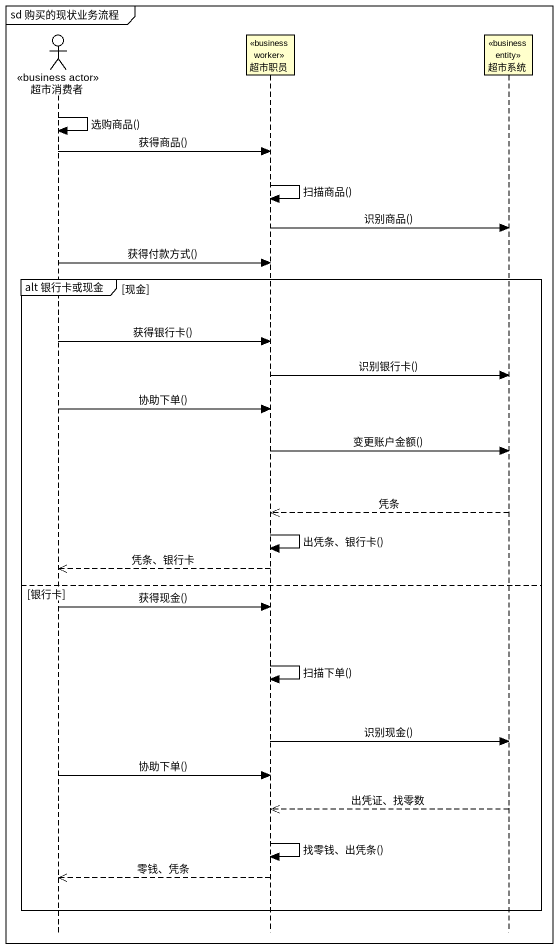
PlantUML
@startuml
mainframe sd 购买的现状业务流程
hide footbox
actor 超市消费者 <<business actor>>
participant 超市职员 <<business worker>>
participant 超市系统 <<business entity>>

超市消费者 -> 超市消费者 : 选购商品()
超市消费者 -> 超市职员 : 获得商品()
超市职员 -> 超市职员 : 扫描商品()
超市职员 -> 超市系统 : 识别商品()
超市消费者 -> 超市职员 : 获得付款方式()
group alt 银行卡或现金 [现金]
  超市消费者 -> 超市职员 : 获得银行卡()
  超市职员 -> 超市系统 : 识别银行卡()
  超市消费者 -> 超市职员 : 协助下单()
  超市职员 -> 超市系统 : 变更账户金额()
  超市系统 -->> 超市职员 : 凭条
  超市职员 -> 超市职员 : 出凭条、银行卡()
  超市职员 -->> 超市消费者 : 凭条、银行卡
else 银行卡
  超市消费者 -> 超市职员 : 获得现金()
  超市职员 -> 超市职员 : 扫描下单()
  超市职员 -> 超市系统 : 识别现金()
  超市消费者 -> 超市职员 : 协助下单()
  超市系统 -->> 超市职员 : 出凭证、找零数
  超市职员 -> 超市职员 : 找零钱、出凭条()
  超市职员 -->> 超市消费者 : 零钱、凭条
end
@enduml
